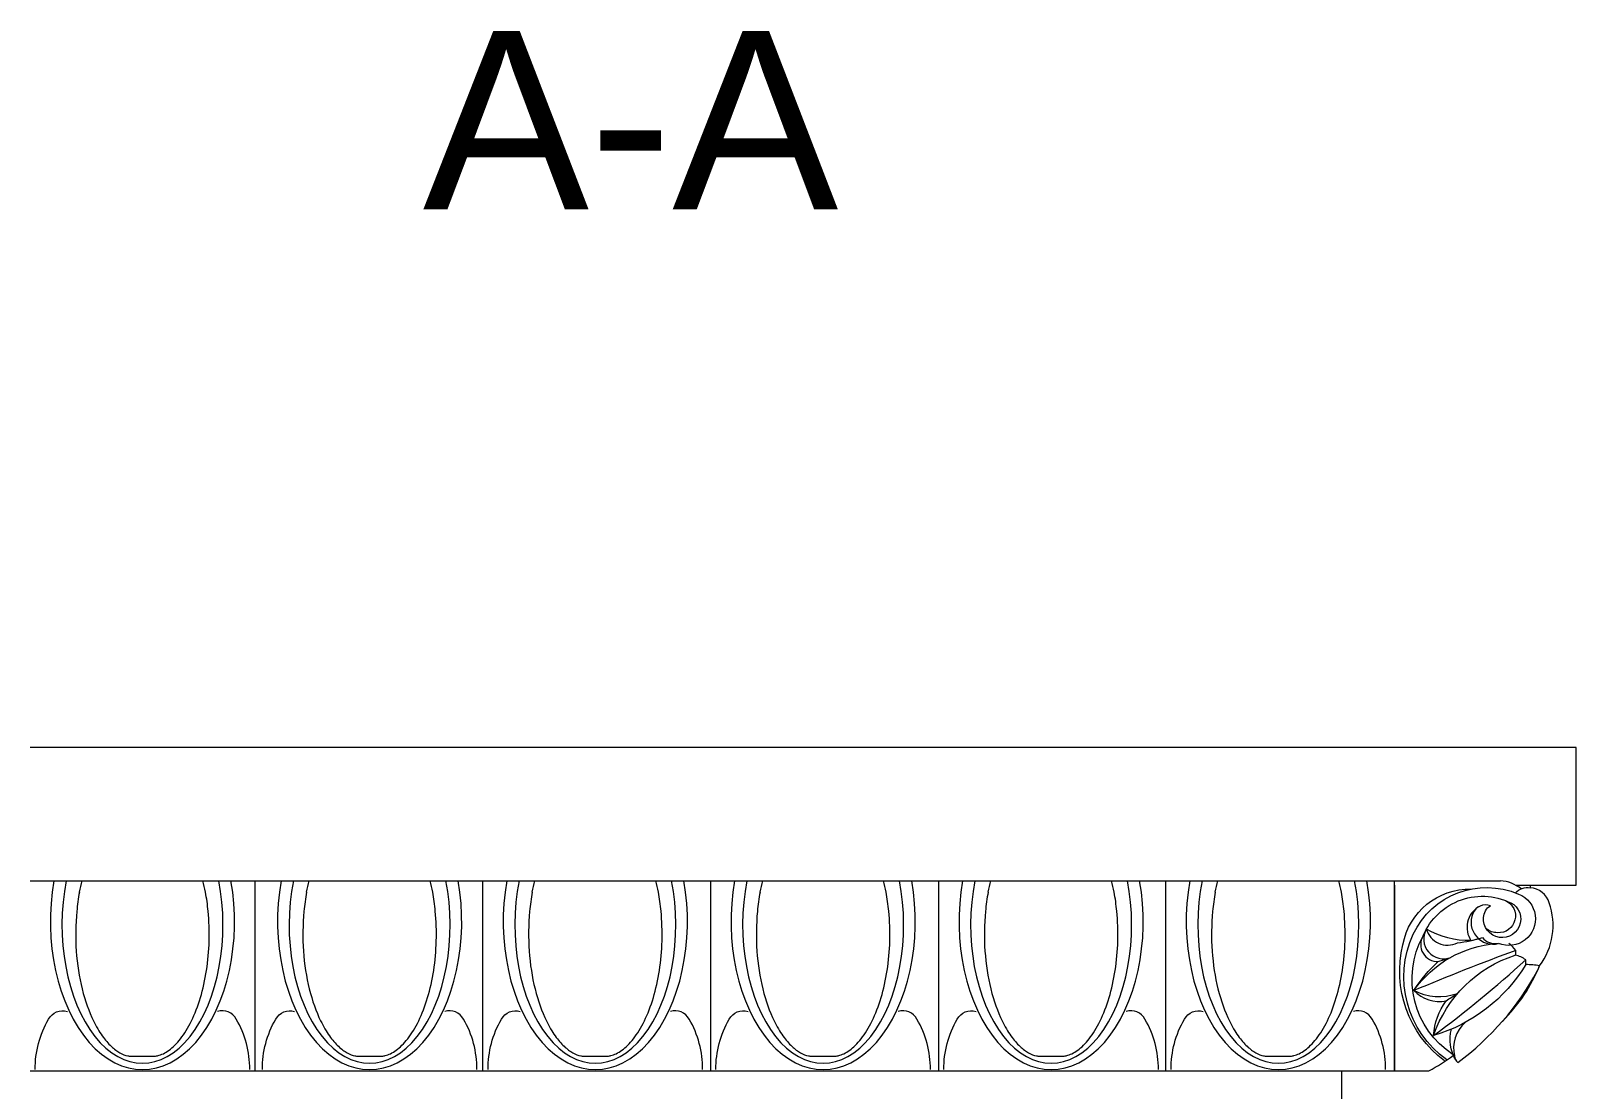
# Model space of a CAD drawing. Header units: millimetres. Extents: x 542654 to 551203, y 315718 to 321804.
# Drawn here: x 544497.7 to 544822.4, y 321434.4 to 321656.6 of the extents above; entities that cross this region are included whole.
import ezdxf

# ---------------------------------------------------------------- set-up
doc = ezdxf.new("R2010")
doc.units = ezdxf.units.MM
doc.layers.add('cad-block.com', color=250, linetype='Continuous')
doc.styles.get("Standard").update_dxf_attribs({"font": 'arial.ttf'})

msp = doc.modelspace()

# ---------------------------------------------------------------- linework, layer by layer
at = {"layer": 'cad-block.com', "color": 18, "lineweight": 15, "true_color": 0x000000}
for points in [[(544822.38, 321506.16), (544497.56, 321506.16)], [(544809.68, 321477.21), (544822.38, 321477.21), (544822.38, 321506.16)], [(544497.56, 321478.15), (544806.47, 321478.15)], [(544544.82, 321438.21), (544544.82, 321478.15)], [(544592.71, 321438.21), (544592.71, 321478.15)], [(544640.56, 321438.21), (544640.56, 321478.15)], [(544688.47, 321438.21), (544688.47, 321478.15)], [(544736.21, 321438.21), (544736.21, 321478.15)], [(544784.19, 321438.21), (544784.19, 321478.15)], [(544784.28, 321438.21), (544784.28, 321477.21)], [(544784.28, 321438.21), (544784.28, 321476.69)], [(544812.77, 321476.69), (544812.77, 321477.21)], [(544497.9, 321426.2), (544773.13, 321426.2), (544773.13, 321438.21)]]:
    msp.add_lwpolyline(points, dxfattribs=at)
for points in [[(544507.92, 321475.74, -0.004555), (544508.47, 321478.15, -0.004555)], [(544534.42, 321475.74, 0.004555), (544533.86, 321478.15, 0.004555)], [(544555.65, 321475.74, -0.004555), (544556.2, 321478.15, -0.004555)], [(544582.15, 321475.74, 0.004555), (544581.6, 321478.15, 0.004555)], [(544603.08, 321475.74, -0.004555), (544603.63, 321478.15, -0.004555)], [(544629.57, 321475.74, 0.004555), (544629.02, 321478.15, 0.004555)], [(544650.93, 321475.74, -0.004555), (544651.48, 321478.15, -0.004555)], [(544677.42, 321475.74, 0.004555), (544676.87, 321478.15, 0.004555)], [(544698.84, 321475.74, -0.004555), (544699.39, 321478.15, -0.004555)], [(544725.33, 321475.74, 0.004555), (544724.78, 321478.15, 0.004555)], [(544746.57, 321475.74, -0.004555), (544747.12, 321478.15, -0.004555)], [(544773.07, 321475.74, 0.004555), (544772.51, 321478.15, 0.004555)], [(544786, 321464.72, -0.369432), (544800.34, 321476.39, 35.014414)], [(544795.22, 321440.56, -0.362063), (544788.17, 321466.93, -0.402886), (544810.3, 321475.34, -1.008251), (544806.09, 321464.97, -1.663324)], [(544810.87, 321476.42, 0.151956), (544806.47, 321478.15)], [(544809.64, 321475.6, -0.242187), (544812.77, 321476.69, -2.771797)], [(544816.73, 321473.49, 0.302528), (544812.77, 321476.69, 0.368196)], [(544796.55, 321441.6, -0.392642), (544790.24, 321466.58, -0.449158), (544809.27, 321473.17, -2.136045), (544809.27, 321473.17, -2.157875)], [(544809.27, 321473.17, -2.1), (544803.35, 321471.86, -0.16202), (544804.36, 321472.87, 0.411912), (544800.68, 321471.27, 0.622436), (544806.09, 321464.97, 2.64123)], [(544807.54, 321473.98, -0.837338), (544805.87, 321467.23, -0.175874), (544803.51, 321468.07, 30.615089)], [(544814.71, 321460.31, 0.252245), (544816.73, 321473.49, 1.55439)], [(544801.91, 321472.68, 0.426448), (544800.29, 321465.57, -5.120728)], [(544790.24, 321466.58, 0.60065), (544793.43, 321461.19, 12.826416)], [(544800.29, 321465.57, -0.139383), (544790.93, 321468.01, 0.714805), (544796.04, 321462.06, -19.491564)], [(544790.93, 321468.01, 0.47574), (544797.43, 321465.12, 0.049249), (544802.71, 321466.22, 6.525653)], [(544794.71, 321440.34, -0.301421), (544786, 321464.72, 64.216308)], [(544797.45, 321454.43, -0.209356), (544788.27, 321455.07, -0.224027), (544805.66, 321464.95, -1.675529)], [(544809.71, 321463.52, 0.009982), (544788.27, 321455.07, 1.491744)], [(544800.29, 321465.57, 0.033734), (544802.71, 321466.22, 0.271828), (544805.95, 321464.98, 2.966876)], [(544809.61, 321462.52, 0.162385), (544809.71, 321463.52, 0.093288), (544808.24, 321464.98, 2.08851)], [(544788.27, 321455.07, -0.065185), (544793.43, 321461.19), (544796.04, 321462.06)], [(544811.82, 321460.57, -0.186545), (544792.45, 321445.63, -0.237086), (544809.61, 321462.52, 10.917586)], [(544792.45, 321445.63, 0.023314), (544811.8, 321461.52, 4.801302)], [(544814.71, 321460.31, 0.011655), (544811.82, 321460.57, 0.030515), (544811.8, 321461.52, 0.103531), (544809.61, 321462.52, 1.249098)], [(544799.07, 321448.38, 0.276781), (544796.82, 321441.34, 0.150188), (544797.51, 321439.97, 0.110994), (544814.28, 321459.3, 10.697262)], [(544788.27, 321455.07, 0.246553), (544795.08, 321452.92, 17.165638)], [(544792.45, 321445.63, -0.145606), (544795.08, 321452.92, -0.024567), (544797.45, 321454.43, 3.785371)], [(544498.63, 321438.49, -0.133513), (544501.45, 321449.08, -0.353138), (544505.4, 321450.71, -0.973296)], [(544543.71, 321438.49, 0.133513), (544540.89, 321449.08, 0.353138), (544536.94, 321450.71, 0.973296)], [(544546.36, 321438.49, -0.133513), (544549.18, 321449.08, -0.353138), (544553.13, 321450.71, -0.973296)], [(544591.44, 321438.49, 0.133513), (544588.62, 321449.08, 0.353138), (544584.67, 321450.71, 0.973296)], [(544593.78, 321438.49, -0.133513), (544596.6, 321449.08, -0.353138), (544600.55, 321450.71, -0.973296)], [(544638.86, 321438.49, 0.133513), (544636.04, 321449.08, 0.353138), (544632.09, 321450.71, 0.973296)], [(544641.64, 321438.49, -0.133513), (544644.46, 321449.08, -0.353138), (544648.41, 321450.71, -0.973296)], [(544686.72, 321438.49, 0.133513), (544683.9, 321449.08, 0.353138), (544679.94, 321450.71, 0.973296)], [(544689.54, 321438.49, -0.133513), (544692.36, 321449.08, -0.353138), (544696.31, 321450.71, -0.973296)], [(544734.62, 321438.49, 0.133513), (544731.8, 321449.08, 0.353138), (544727.85, 321450.71, 0.973296)], [(544737.28, 321438.49, -0.133513), (544740.1, 321449.08, -0.353138), (544744.05, 321450.71, -0.973296)], [(544782.36, 321438.49, 0.133513), (544779.54, 321449.08, 0.353138), (544775.59, 321450.71, 0.973296)], [(544797.12, 321440.5, -0.209678), (544796.2, 321446.98, -6.514822)], [(544497.56, 321438.21), (544791.46, 321438.21, 0.034658), (544796.59, 321441.51, 0.034658)]]:
    msp.add_lwpolyline(points, format="xyb", dxfattribs=at)
for centre, major_axis, ratio, start_param, end_param in [((544521.17, 321469.57), (0, 31.09), 0.622407, 1.291316, 4.991869), ((544521.17, 321468.82), (0, 29), 0.583332, 1.243132, 5.040053), ((544568.9, 321469.57), (0, 31.09), 0.622407, 1.291316, 4.991869), ((544568.9, 321468.82), (0, 29), 0.583332, 1.243132, 5.040053), ((544616.32, 321469.57), (0, 31.09), 0.622407, 1.291316, 4.991869), ((544616.32, 321468.82), (0, 29), 0.583332, 1.243132, 5.040053), ((544664.18, 321469.57), (0, 31.09), 0.622407, 1.291316, 4.991869), ((544664.18, 321468.82), (0, 29), 0.583332, 1.243132, 5.040053), ((544712.08, 321469.57), (0, 31.09), 0.622407, 1.291316, 4.991869), ((544712.08, 321468.82), (0, 29), 0.583332, 1.243132, 5.040053), ((544759.82, 321469.57), (0, 31.09), 0.622407, 1.291316, 4.991869), ((544759.82, 321468.82), (0, 29), 0.583332, 1.243132, 5.040053), ((544785.08, 321466.27), (28.51, 16.7), 0.832926, -1.267003, -0.819657), ((544785.08, 321466.28), (28.51, 16.7), 0.832926, 5.016248, 5.463508)]:
    msp.add_ellipse(centre, major_axis=major_axis, ratio=ratio, start_param=start_param, end_param=end_param, dxfattribs=at)
for points in [[(544507.92, 321475.74), (544507.68, 321474.43), (544507.5, 321473.08), (544507.1, 321468.97), (544507.07, 321466.14), (544507.45, 321460.61), (544507.87, 321457.91), (544509.11, 321452.93), (544509.93, 321450.65), (544511.45, 321447.54), (544512.07, 321446.48), (544513.34, 321444.7), (544513.98, 321443.96), (544515.24, 321442.78), (544515.85, 321442.33), (544517.02, 321441.68), (544517.57, 321441.48), (544518.43, 321441.3), (544518.77, 321441.27), (544523.74, 321441.28), (544524.08, 321441.33), (544524.8, 321441.5), (544525.17, 321441.64), (544525.94, 321442.01), (544526.34, 321442.25), (544527.54, 321443.13), (544528.37, 321443.93), (544529.97, 321446), (544530.76, 321447.26), (544532.18, 321450.18), (544532.81, 321451.82), (544533.88, 321455.39), (544534.32, 321457.32), (544534.93, 321461.32), (544535.12, 321463.4), (544535.24, 321467.59), (544535.16, 321469.7), (544534.84, 321473.11), (544534.65, 321474.45), (544534.42, 321475.74)], [(544555.65, 321475.74), (544555.41, 321474.43), (544555.23, 321473.08), (544554.84, 321468.97), (544554.8, 321466.14), (544555.18, 321460.61), (544555.6, 321457.91), (544556.84, 321452.93), (544557.66, 321450.65), (544559.18, 321447.54), (544559.81, 321446.48), (544561.07, 321444.7), (544561.71, 321443.96), (544562.97, 321442.78), (544563.59, 321442.33), (544564.75, 321441.68), (544565.3, 321441.48), (544566.16, 321441.3), (544566.5, 321441.27), (544571.48, 321441.28), (544571.82, 321441.33), (544572.53, 321441.5), (544572.9, 321441.64), (544573.67, 321442.01), (544574.08, 321442.25), (544575.27, 321443.13), (544576.1, 321443.93), (544577.71, 321446), (544578.49, 321447.26), (544579.91, 321450.18), (544580.55, 321451.82), (544581.62, 321455.39), (544582.05, 321457.32), (544582.66, 321461.32), (544582.85, 321463.4), (544582.97, 321467.59), (544582.9, 321469.7), (544582.57, 321473.11), (544582.38, 321474.45), (544582.15, 321475.74)], [(544603.08, 321475.74), (544602.84, 321474.43), (544602.65, 321473.08), (544602.26, 321468.97), (544602.22, 321466.14), (544602.61, 321460.61), (544603.03, 321457.91), (544604.26, 321452.93), (544605.08, 321450.65), (544606.6, 321447.54), (544607.23, 321446.48), (544608.49, 321444.7), (544609.13, 321443.96), (544610.39, 321442.78), (544611.01, 321442.33), (544612.17, 321441.68), (544612.72, 321441.48), (544613.59, 321441.3), (544613.93, 321441.27), (544618.9, 321441.28), (544619.24, 321441.33), (544619.95, 321441.5), (544620.32, 321441.64), (544621.09, 321442.01), (544621.5, 321442.25), (544622.7, 321443.13), (544623.52, 321443.93), (544625.13, 321446), (544625.91, 321447.26), (544627.33, 321450.18), (544627.97, 321451.82), (544629.04, 321455.39), (544629.47, 321457.32), (544630.09, 321461.32), (544630.27, 321463.4), (544630.39, 321467.59), (544630.32, 321469.7), (544629.99, 321473.11), (544629.8, 321474.45), (544629.57, 321475.74)], [(544650.93, 321475.74), (544650.69, 321474.43), (544650.5, 321473.08), (544650.11, 321468.97), (544650.08, 321466.14), (544650.46, 321460.61), (544650.88, 321457.91), (544652.12, 321452.93), (544652.93, 321450.65), (544654.46, 321447.54), (544655.08, 321446.48), (544656.35, 321444.7), (544656.99, 321443.96), (544658.24, 321442.78), (544658.86, 321442.33), (544660.03, 321441.68), (544660.57, 321441.48), (544661.44, 321441.3), (544661.78, 321441.27), (544666.75, 321441.28), (544667.09, 321441.33), (544667.8, 321441.5), (544668.17, 321441.64), (544668.95, 321442.01), (544669.35, 321442.25), (544670.55, 321443.13), (544671.37, 321443.93), (544672.98, 321446), (544673.76, 321447.26), (544675.18, 321450.18), (544675.82, 321451.82), (544676.89, 321455.39), (544677.32, 321457.32), (544677.94, 321461.32), (544678.13, 321463.4), (544678.24, 321467.59), (544678.17, 321469.7), (544677.84, 321473.11), (544677.66, 321474.45), (544677.42, 321475.74)], [(544698.84, 321475.74), (544698.6, 321474.43), (544698.41, 321473.08), (544698.02, 321468.97), (544697.98, 321466.14), (544698.37, 321460.61), (544698.79, 321457.91), (544700.02, 321452.93), (544700.84, 321450.65), (544702.36, 321447.54), (544702.99, 321446.48), (544704.25, 321444.7), (544704.89, 321443.96), (544706.15, 321442.78), (544706.77, 321442.33), (544707.93, 321441.68), (544708.48, 321441.48), (544709.35, 321441.3), (544709.69, 321441.27), (544714.66, 321441.28), (544715, 321441.33), (544715.71, 321441.5), (544716.08, 321441.64), (544716.85, 321442.01), (544717.26, 321442.25), (544718.46, 321443.13), (544719.28, 321443.93), (544720.89, 321446), (544721.67, 321447.26), (544723.09, 321450.18), (544723.73, 321451.82), (544724.8, 321455.39), (544725.23, 321457.32), (544725.85, 321461.32), (544726.03, 321463.4), (544726.15, 321467.59), (544726.08, 321469.7), (544725.75, 321473.11), (544725.56, 321474.45), (544725.33, 321475.74)], [(544746.57, 321475.74), (544746.33, 321474.43), (544746.15, 321473.08), (544745.75, 321468.97), (544745.72, 321466.14), (544746.1, 321460.61), (544746.52, 321457.91), (544747.76, 321452.93), (544748.58, 321450.65), (544750.1, 321447.54), (544750.72, 321446.48), (544751.99, 321444.7), (544752.63, 321443.96), (544753.89, 321442.78), (544754.5, 321442.33), (544755.67, 321441.68), (544756.22, 321441.48), (544757.08, 321441.3), (544757.42, 321441.27), (544762.39, 321441.28), (544762.73, 321441.33), (544763.45, 321441.5), (544763.82, 321441.64), (544764.59, 321442.01), (544764.99, 321442.25), (544766.19, 321443.13), (544767.02, 321443.93), (544768.62, 321446), (544769.41, 321447.26), (544770.83, 321450.18), (544771.46, 321451.82), (544772.53, 321455.39), (544772.97, 321457.32), (544773.58, 321461.32), (544773.77, 321463.4), (544773.89, 321467.59), (544773.81, 321469.7), (544773.49, 321473.11), (544773.3, 321474.45), (544773.07, 321475.74)]]:
    msp.add_open_spline(points, degree=3, knots=[4.38438, 4.38438, 4.38438, 4.38438, 4.536671, 4.536671, 4.841253, 4.841253, 5.145835, 5.145835, 5.450417, 5.450417, 5.636528, 5.636528, 5.815144, 5.815144, 5.993759, 5.993759, 6.172374, 6.172374, 6.293852, 6.293852, 6.415329, 6.415329, 6.536806, 6.536806, 6.658283, 6.658283, 6.887151, 6.887151, 7.116019, 7.116019, 7.344887, 7.344887, 7.573754, 7.573754, 7.802622, 7.802622, 8.03149, 8.03149, 8.18199, 8.18199, 8.18199, 8.18199], dxfattribs=at)

# ---------------------------------------------------------------- texts
at = {"layer": 'cad-block.com', "color": 18, "true_color": 0x000000, "insert": (544580.07, 321656.62), "char_height": 37.5, "width": 85.8382, "attachment_point": 1}
msp.add_mtext('{\\fArial|b0|i0|c204|p34;А\\fArial|b0|i0|c0|p34;-A}', dxfattribs=at)

doc.saveas('drawing.dxf')
